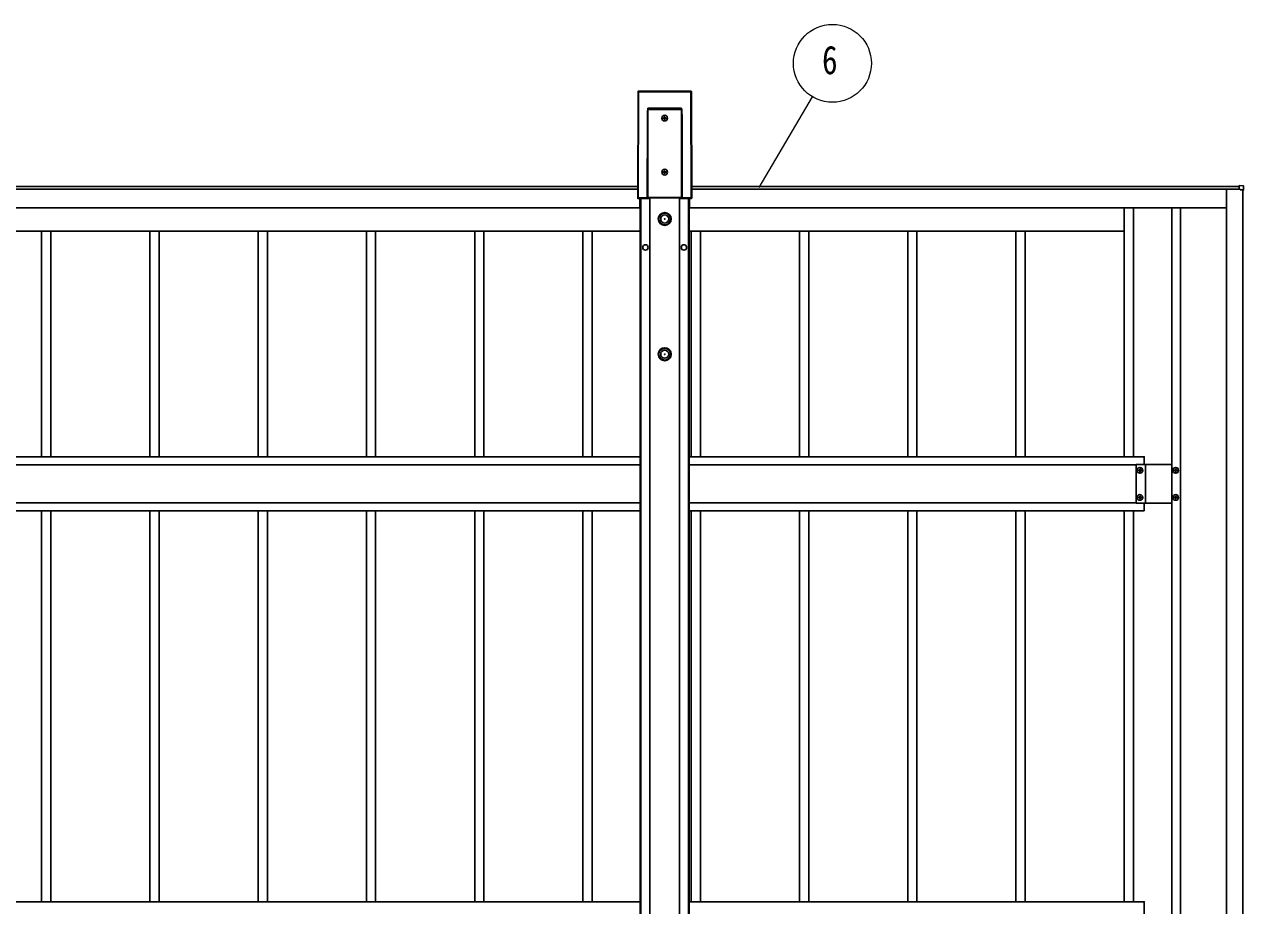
# Model space of a CAD drawing. Units: millimetres, scale not verified. Extents: x -10512 to 10512, y -7425 to 7425.
# Drawn here: x -307 to 1946, y 897 to 2526 of the extents above; entities that cross this region are included whole.
import ezdxf
from ezdxf.enums import TextEntityAlignment as Align

# ---------------------------------------------------------------- set-up
doc = ezdxf.new("R2010")
doc.units = ezdxf.units.MM
doc.header["$LTSCALE"] = 30
doc.layers.add('0-6_YKK_A1', color=4, linetype='Continuous')
doc.layers.add('0-7_YKK_D', color=6, linetype='Continuous', lineweight=18)
doc.styles.add('ＭＳ ゴシック', font='')
doc.styles.get('ＭＳ ゴシック').set_extended_font_data('MS Gothic')

msp = doc.modelspace()

# ---------------------------------------------------------------- linework, layer by layer
at = {"layer": '0-6_YKK_A1'}
for p, q in [((826.75, 2401.71), (826.12, 2204.57)), ((826.6, 2205.05), (827.23, 2401.23)), ((827.23, 2401.23), (826.75, 2401.71)), ((826.75, 2401.71), (826.75, 2401.71)), ((827.73, 2401.21), (827.1, 2205.02)), ((924.76, 2402.21), (827.25, 2402.21)), ((827.25, 2402.21), (827.73, 2401.73)), ((924.76, 2402.21), (827.25, 2402.21)), ((827.25, 2402.21), (827.25, 2402.21)), ((827.73, 2401.73), (924.28, 2401.73)), ((827.73, 2401.73), (827.73, 2401.21)), ((924.28, 2401.21), (827.73, 2401.21)), ((924.28, 2401.73), (924.76, 2402.21)), ((924.28, 2401.73), (924.28, 2401.21)), ((924.91, 2205.02), (924.28, 2401.21)), ((924.76, 2402.21), (924.76, 2402.21)), ((925.26, 2401.71), (924.78, 2401.23)), ((924.78, 2401.23), (925.41, 2205.05)), ((925.89, 2204.57), (925.26, 2401.71)), ((925.89, 2204.57), (925.26, 2401.71)), ((925.26, 2401.71), (925.26, 2401.71)), ((844.95, 2371.13), (907.06, 2371.13)), ((907.07, 2368.51), (844.95, 2368.51)), ((844.95, 2368.51), (844.95, 2205.58)), ((907.07, 2205.58), (907.07, 2368.51)), ((843.48, 2205.13), (843.95, 2351.92)), ((844.45, 2351.89), (843.98, 2205.11)), ((844.45, 2205.58), (844.45, 2351.89)), ((876.49, 2353.98), (876.49, 2354.94)), ((907.56, 2351.89), (907.56, 2205.58)), ((908.04, 2205.11), (907.56, 2351.89)), ((908.06, 2351.92), (908.53, 2205.13)), ((876.49, 2253.98), (876.49, 2254.94)), ((-1948.18, 2226.39), (826.19, 2226.39)), ((-1948.16, 2221.39), (826.17, 2221.39)), ((-1948.16, 2221.37), (826.17, 2221.37)), ((925.82, 2226.39), (1937.51, 2226.39)), ((925.84, 2221.39), (1937.51, 2221.39)), ((925.84, 2221.37), (1935.51, 2221.37)), ((1914.01, 309.48), (1914.01, 2220.89)), ((1914.01, 2220.89), (1939.01, 2220.89)), ((1935.51, 2221.37), (1935.51, 2220.89)), ((1937.51, 2227.9), (1945.04, 2227.44)), ((1937.51, 2227.4), (1937.51, 2227.9)), ((1937.51, 2221.5), (1937.51, 2227.4)), ((1938.51, 2220.89), (1938.51, 2221.2)), ((1939.01, 2219.7), (1939.01, 2220.9)), ((1939.32, 2219.7), (1939.01, 2219.7)), ((1945.04, 2219.7), (1939.32, 2219.7)), ((1944.01, 310.67), (1944.01, 2219.7)), ((-1951.99, 2186.39), (830.01, 2186.39)), ((826.12, 2204.57), (826.12, 2204.57)), ((827.1, 2204.55), (826.62, 2204.07)), ((826.62, 2204.07), (847.38, 2204.07)), ((826.62, 2204.07), (847.38, 2204.07)), ((826.62, 2204.07), (826.62, 2204.07)), ((827.1, 2205.02), (843.48, 2205.02)), ((827.1, 2205.02), (827.1, 2204.55)), ((844.42, 2204.55), (827.1, 2204.55)), ((830.01, 2186.39), (830.01, 2204.07)), ((830.01, 2201.39), (831.01, 2201.39)), ((831.01, 2204.07), (831.01, 710.96)), ((832.21, 2204.07), (832.21, 710.96)), ((843.98, 2205.11), (844.45, 2205.58)), ((844.95, 2205.08), (844.42, 2204.55)), ((844.95, 2205.58), (907.07, 2205.58)), ((844.95, 2205.58), (844.95, 2205.08)), ((907.07, 2205.08), (844.95, 2205.08)), ((847.38, 2204.07), (847.63, 2204.96)), ((847.63, 2204.96), (904.51, 2204.96)), ((848.51, 2204.96), (848.51, 829.13)), ((903.51, 2204.96), (903.51, 829.13)), ((904.51, 2204.96), (904.76, 2204.07)), ((904.76, 2204.07), (925.39, 2204.07)), ((904.76, 2204.07), (925.39, 2204.07)), ((907.07, 2205.58), (907.07, 2205.08)), ((907.59, 2204.55), (907.07, 2205.08)), ((907.56, 2205.58), (908.04, 2205.11)), ((924.91, 2204.55), (907.59, 2204.55)), ((908.53, 2205.02), (924.91, 2205.02)), ((919.81, 2204.07), (919.81, 710.96)), ((921.01, 2204.07), (921.01, 710.96)), ((921.01, 2201.39), (922.01, 2201.39)), ((922.01, 2186.39), (922.01, 2204.07)), ((922.01, 2186.39), (1914.01, 2186.39)), ((924.91, 2204.55), (924.91, 2205.02)), ((925.39, 2204.07), (924.91, 2204.55)), ((925.39, 2204.07), (925.39, 2204.07)), ((925.41, 2205.05), (925.89, 2204.57)), ((925.89, 2204.57), (925.89, 2204.57)), ((1725.01, 2186.39), (1725.01, 1726.39)), ((1742.01, 2186.39), (1742.01, 1726.39)), ((1813.01, 2186.39), (1813.01, 343.98)), ((1829.01, 2186.39), (1829.01, 343.98)), ((-474.99, 2143.39), (-259.89, 2143.39)), ((-274.99, 1726.39), (-274.99, 2143.39)), ((-274.99, 2143.39), (-59.89, 2143.39)), ((-257.99, 1726.39), (-257.99, 2143.39)), ((-74.99, 1726.39), (-74.99, 2143.39)), ((-74.99, 2143.39), (140.11, 2143.39)), ((-57.99, 1726.39), (-57.99, 2143.39)), ((125.01, 1726.39), (125.01, 2143.39)), ((125.01, 2143.39), (340.11, 2143.39)), ((142.01, 1726.39), (142.01, 2143.39)), ((325.01, 1726.39), (325.01, 2143.39)), ((325.01, 2143.39), (540.11, 2143.39)), ((342.01, 1726.39), (342.01, 2143.39)), ((525.01, 1726.39), (525.01, 2143.39)), ((525.01, 2143.39), (740.11, 2143.39)), ((542.01, 1726.39), (542.01, 2143.39)), ((725.01, 1726.39), (725.01, 2143.39)), ((725.01, 2143.39), (831.01, 2143.39)), ((742.01, 1726.39), (742.01, 2143.39)), ((921.01, 2143.39), (940.11, 2143.39)), ((925.01, 1726.39), (925.01, 2143.39)), ((925.01, 2143.39), (1140.11, 2143.39)), ((942.01, 1726.39), (942.01, 2143.39)), ((1125.01, 1726.39), (1125.01, 2143.39)), ((1125.01, 2143.39), (1340.11, 2143.39)), ((1142.01, 1726.39), (1142.01, 2143.39)), ((1325.01, 1726.39), (1325.01, 2143.39)), ((1325.01, 2143.39), (1540.11, 2143.39)), ((1342.01, 1726.39), (1342.01, 2143.39)), ((1525.01, 1726.39), (1525.01, 2143.39)), ((1525.01, 2143.39), (1725.01, 2143.39)), ((1542.01, 1726.39), (1542.01, 2143.39)), ((-1952.99, 1726.39), (831.01, 1726.39)), ((1747.01, 1640.89), (1747.01, 1711.89)), ((1747.01, 1711.89), (1813.01, 1711.89)), ((1764.51, 1640.89), (1764.51, 1711.89)), ((-1952.99, 1711.39), (831.01, 1711.39)), ((921.01, 1711.39), (1747.01, 1711.39)), ((1753.53, 1702.83), (1753.53, 1703.79)), ((1819.53, 1702.83), (1819.53, 1703.79)), ((1753.53, 1652.83), (1753.53, 1653.79)), ((1819.53, 1652.83), (1819.53, 1653.79)), ((-1952.99, 1641.39), (831.01, 1641.39)), ((-1952.99, 1626.39), (831.01, 1626.39)), ((-274.99, 903.98), (-274.99, 1626.39)), ((-257.99, 903.98), (-257.99, 1626.39)), ((-74.99, 903.98), (-74.99, 1626.39)), ((-57.99, 903.98), (-57.99, 1626.39)), ((125.01, 903.98), (125.01, 1626.39)), ((142.01, 903.98), (142.01, 1626.39)), ((325.01, 903.98), (325.01, 1626.39)), ((342.01, 903.98), (342.01, 1626.39)), ((525.01, 903.98), (525.01, 1626.39)), ((542.01, 903.98), (542.01, 1626.39)), ((725.01, 903.98), (725.01, 1626.39)), ((742.01, 903.98), (742.01, 1626.39)), ((921.01, 1641.39), (1747.01, 1641.39)), ((921.01, 1626.39), (1762.01, 1626.39)), ((925.01, 903.98), (925.01, 1626.39)), ((942.01, 903.98), (942.01, 1626.39)), ((1125.01, 903.98), (1125.01, 1626.39)), ((1142.01, 903.98), (1142.01, 1626.39)), ((1325.01, 903.98), (1325.01, 1626.39)), ((1342.01, 903.98), (1342.01, 1626.39)), ((1525.01, 903.98), (1525.01, 1626.39)), ((1542.01, 903.98), (1542.01, 1626.39)), ((1725.01, 1626.39), (1725.01, 903.98)), ((1742.01, 1626.39), (1742.01, 903.98)), ((1747.01, 1640.89), (1813.01, 1640.89)), ((1762.01, 1626.39), (1762.01, 1640.89)), ((-1952.99, 903.98), (831.01, 903.98))]:
    msp.add_line(p, q, dxfattribs=at)
for points in [[(826.75, 2401.71), (826.12, 2204.57), (826.6, 2205.05)], [(844.58, 2368.54), (844.86, 2370.51), (844.94, 2371.08), (844.95, 2371.13)], [(844.95, 2368.51), (844.92, 2368.51), (844.9, 2368.51), (844.88, 2368.51), (844.85, 2368.51), (844.83, 2368.51), (844.81, 2368.51), (844.79, 2368.51), (844.76, 2368.51)], [(907.25, 2368.51), (907.11, 2370.51), (907.06, 2371.08), (907.06, 2371.13)], [(907.07, 2368.51), (907.09, 2368.51), (907.11, 2368.51), (907.14, 2368.51), (907.16, 2368.51), (907.18, 2368.51), (907.2, 2368.51), (907.23, 2368.51), (907.25, 2368.51)], [(874.57, 2353.02), (873.61, 2353.02), (873.61, 2352.06), (874.57, 2352.06)], [(876.49, 2354.94), (875.53, 2354.94), (875.53, 2353.98)], [(875.53, 2351.1), (875.53, 2350.14), (876.49, 2350.14), (876.49, 2351.1)], [(877.45, 2352.06), (878.41, 2352.06), (878.41, 2353.02), (877.45, 2353.02)], [(874.57, 2253.02), (873.61, 2253.02), (873.61, 2252.06), (874.57, 2252.06)], [(876.49, 2254.94), (875.53, 2254.94), (875.53, 2253.98)], [(877.45, 2252.06), (878.41, 2252.06), (878.41, 2253.02), (877.45, 2253.02)], [(875.53, 2251.1), (875.53, 2250.14), (876.49, 2250.14), (876.49, 2251.1)], [(1938.71, 2221.2), (1937.51, 2221.2), (1937.51, 2221.5)], [(1945.51, 2226.94), (1945.51, 2219.7), (1945.04, 2219.7)], [(844.95, 2205.58), (844.85, 2205.58), (844.76, 2205.58), (844.68, 2205.58), (844.6, 2205.58), (844.54, 2205.58), (844.49, 2205.58), (844.46, 2205.58), (844.45, 2205.58)], [(907.07, 2205.58), (907.16, 2205.58), (907.25, 2205.58), (907.33, 2205.58), (907.41, 2205.58), (907.47, 2205.58), (907.52, 2205.58), (907.55, 2205.58), (907.56, 2205.58)], [(921.01, 1726.39), (1762.01, 1726.39), (1762.01, 1711.89)], [(1752.57, 1700.91), (1751.61, 1700.91), (1751.61, 1701.87), (1752.57, 1701.87)], [(1753.53, 1703.79), (1754.49, 1703.79), (1754.49, 1702.83)], [(1754.49, 1699.95), (1754.49, 1698.99), (1753.53, 1698.99), (1753.53, 1699.95)], [(1755.45, 1701.87), (1756.41, 1701.87), (1756.41, 1700.91), (1755.45, 1700.91)], [(1818.57, 1700.91), (1817.61, 1700.91), (1817.61, 1701.87), (1818.57, 1701.87)], [(1819.53, 1703.79), (1820.49, 1703.79), (1820.49, 1702.83)], [(1820.49, 1699.95), (1820.49, 1698.99), (1819.53, 1698.99), (1819.53, 1699.95)], [(1821.45, 1701.87), (1822.41, 1701.87), (1822.41, 1700.91), (1821.45, 1700.91)], [(1752.57, 1650.91), (1751.61, 1650.91), (1751.61, 1651.87), (1752.57, 1651.87)], [(1753.53, 1653.79), (1754.49, 1653.79), (1754.49, 1652.83)], [(1754.49, 1649.95), (1754.49, 1648.99), (1753.53, 1648.99), (1753.53, 1649.95)], [(1755.45, 1651.87), (1756.41, 1651.87), (1756.41, 1650.91), (1755.45, 1650.91)], [(1818.57, 1650.91), (1817.61, 1650.91), (1817.61, 1651.87), (1818.57, 1651.87)], [(1819.53, 1653.79), (1820.49, 1653.79), (1820.49, 1652.83)], [(1820.49, 1649.95), (1820.49, 1648.99), (1819.53, 1648.99), (1819.53, 1649.95)], [(1821.45, 1651.87), (1822.41, 1651.87), (1822.41, 1650.91), (1821.45, 1650.91)], [(921.01, 903.98), (1762.01, 903.98), (1762.01, 803.98)]]:
    msp.add_lwpolyline(points, dxfattribs=at)
for centre, radius in [((876.01, 2352.54), 5.3), ((876.01, 2252.54), 5.3), ((876.07, 2166.04), 12), ((876.07, 2166.04), 10.88), ((876.07, 2166.04), 7.48), ((876.07, 2166.04), 0.5), ((840.51, 2113.4), 5), ((911.51, 2113.4), 5), ((876.07, 1916.04), 12), ((876.07, 1916.04), 10.88), ((876.07, 1916.04), 7.48), ((876.07, 1916.04), 0.5), ((1754.01, 1701.39), 5.3), ((1820.01, 1701.39), 5.3), ((1754.01, 1651.39), 5.3), ((1820.01, 1651.39), 5.3)]:
    msp.add_circle(centre, radius, dxfattribs=at)
for centre, radius, start, end in [((827.25, 2401.71), 0.5, 90, 179.81634), ((827.25, 2401.71), 0.501, 90.24971, 179.75029), ((827.73, 2401.23), 0.501, 90.24971, 179.75029), ((827.62, 2403.96), 2.76, 261.80183, 272.1952), ((924.28, 2401.23), 0.501, 0.24971, 89.75029), ((924.39, 2403.96), 2.76, 267.8048, 278.19817), ((924.76, 2401.71), 0.5, 0.18366, 90), ((924.76, 2401.71), 0.501, 0.24971, 89.75029), ((843.37, 2359.53), 9.09, 81.20266, 82.35702), ((1286.32, 2338.54), 442.57, 175.77814, 176.1178), ((608.33, 2327.54), 301.89, 7.80423, 8.30085), ((908.64, 2359.53), 9.09, 97.64298, 98.79734), ((844.05, 2349.16), 2.76, 81.80183, 92.1952), ((874.57, 2353.98), 0.96, 270, 0), ((874.57, 2351.1), 0.96, 0, 90), ((877.45, 2353.98), 0.96, 180, 270), ((877.45, 2351.1), 0.96, 90, 180), ((907.96, 2349.16), 2.76, 87.8048, 98.19817), ((874.57, 2253.98), 0.96, 270, 0), ((877.45, 2253.98), 0.96, 180, 270), ((874.57, 2251.1), 0.96, 0, 90), ((877.45, 2251.1), 0.96, 90, 180), ((1938.71, 2220.9), 0.3, 0, 90), ((1945.01, 2226.94), 0.5, 0, 86.5), ((826.62, 2204.57), 0.5, 179.81634, 270), ((826.62, 2204.57), 0.501, 180.24971, 269.75029), ((826.99, 2207.78), 2.76, 261.80183, 272.1952), ((827.1, 2205.05), 0.501, 180.24971, 269.75029), ((843.58, 2202.38), 2.76, 81.80183, 92.1952), ((843.89, 2202.26), 2.79, 88.18282, 98.39155), ((844.95, 2205.58), 0.501, 180.24971, 269.75029), ((907.06, 2205.58), 0.501, 270.24971, 359.75029), ((908.12, 2202.26), 2.79, 81.60845, 91.81718), ((908.43, 2202.38), 2.76, 87.8048, 98.19817), ((925.02, 2207.78), 2.76, 267.8048, 278.19817), ((924.91, 2205.05), 0.501, 270.24971, 359.75029), ((925.39, 2204.57), 0.5, 270, 0.18366), ((925.39, 2204.57), 0.501, 270.24971, 359.75029), ((1752.57, 1702.83), 0.96, 270, 0), ((1752.57, 1699.95), 0.96, 0, 90), ((1755.45, 1702.83), 0.96, 180, 270), ((1755.45, 1699.95), 0.96, 90, 180), ((1818.57, 1702.83), 0.96, 270, 0), ((1818.57, 1699.95), 0.96, 0, 90), ((1821.45, 1702.83), 0.96, 180, 270), ((1821.45, 1699.95), 0.96, 90, 180), ((1752.57, 1652.83), 0.96, 270, 0), ((1752.57, 1649.95), 0.96, 0, 90), ((1755.45, 1652.83), 0.96, 180, 270), ((1755.45, 1649.95), 0.96, 90, 180), ((1818.57, 1652.83), 0.96, 270, 0), ((1818.57, 1649.95), 0.96, 0, 90), ((1821.45, 1652.83), 0.96, 180, 270), ((1821.45, 1649.95), 0.96, 90, 180)]:
    msp.add_arc(centre, radius, start, end, dxfattribs=at)
for centre, major_axis, ratio, start_param, end_param in [((844.95, 2350.75), (0, -19.08), 0.052413, 3.5123474, 4.6513024), ((844.95, 2350.73), (0, -19.08), 0.026207, 3.5123474, 4.6513024), ((848.03, 2368.51), (0, -50), 0.061774, 4.6600291, 4.7123946), ((903.98, 2368.51), (0, -50), 0.061774, 1.5707907, 1.6231562), ((907.07, 2350.73), (0, -19.08), 0.026207, 1.6318829, 2.7708379), ((907.07, 2350.75), (0, -19.08), 0.052413, 1.6318829, 2.7708379), ((844.48, 2205.14), (-0.543, -0.848), 0.992387, 5.2824884, 5.3922079), ((844.42, 2205.05), (0.941, -0.042), 0.529688, 3.2789358, 4.7362857), ((844.48, 2205.11), (-0.293, -0.417), 0.981557, 5.3232786, 5.4329981), ((844.42, 2205.05), (0.185, -0.478), 0.839234, 4.3937254, 5.8510754), ((907.59, 2205.05), (-0.185, -0.478), 0.839234, 0.4321099, 1.8894599), ((907.59, 2205.05), (0.941, 0.042), 0.529688, 4.6884922, 6.1458421), ((907.53, 2205.11), (0.293, -0.417), 0.981557, 0.8501872, 0.9599067), ((907.53, 2205.14), (0.543, -0.848), 0.992387, 0.8909775, 1.0006969)]:
    msp.add_ellipse(centre, major_axis=major_axis, ratio=ratio, start_param=start_param, end_param=end_param, dxfattribs=at)
at = {"layer": '0-7_YKK_D'}
msp.add_line((1050.66, 2224.13), (1149.36, 2391.75), dxfattribs=at)
msp.add_circle((1185.9, 2453.8), 72, dxfattribs=at)

# ---------------------------------------------------------------- texts
at = {"layer": '0-7_YKK_D', "style": 'ＭＳ ゴシック', "width": 0.8}
msp.add_text('6', height=52.79, dxfattribs=at).set_placement((1166.7, 2417.8), align=Align.BOTTOM_LEFT)

doc.saveas('drawing.dxf')
